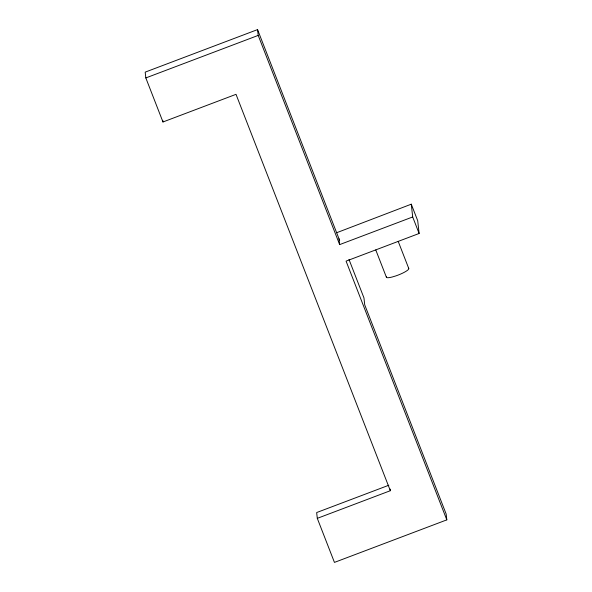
<?xml version="1.0" encoding="UTF-8"?>
<svg xmlns="http://www.w3.org/2000/svg" width="592" height="592" viewBox="0 0 592 592"><rect width="100%" height="100%" fill="white"/><g stroke="black" fill="none" stroke-linecap="round" stroke-linejoin="round"><path stroke-width="0.89" d="M336.626 232.745L411.277 204.188L417.708 220.698L419.114 233.477L346.076 261.124L446.812 519.865L334.443 562.4L317.297 518.355L316.653 512.554L388.84 485.233M339.645 240.448L257.557 29.6L145.188 72.135L145.824 77.937L162.97 121.982L236.016 94.335L390.335 490.709L317.297 518.355M145.824 77.937L258.201 35.409L257.557 29.6M258.201 35.409L339.645 244.607L412.691 216.961L411.277 204.188M412.691 216.961L419.114 233.477M398.216 241.403L408.769 268.502M375.772 249.95L386.324 277.049M348.991 259.451L363.954 297.894L364.724 304.865L446.176 514.063L446.812 519.865M390.158 489.051L390.335 490.709M339.001 238.798L339.645 244.607M162.793 120.324L162.97 121.982M408.428 268.206A12.032 2.257 -21.3 0 1 395.922 275.887L392.119 277.026A12.032 2.257 -21.3 0 1 386.524 276.538"/></g></svg>
